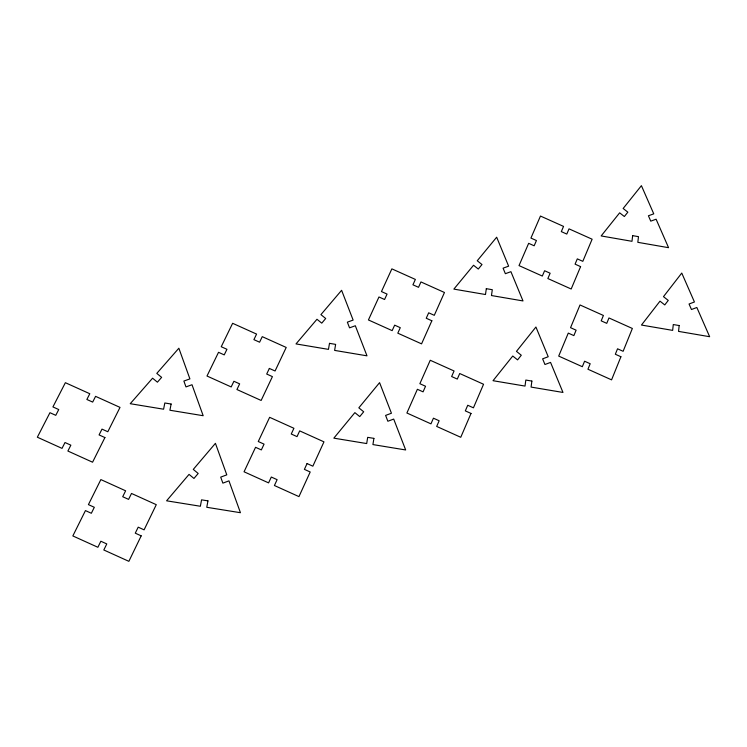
<?xml version="1.0" encoding="UTF-8"?>
<svg xmlns="http://www.w3.org/2000/svg" width="747" height="747" viewBox="0 0 747 747"><rect width="100%" height="100%" fill="white"/><g stroke="black" fill="none" stroke-linecap="round" stroke-linejoin="round"><path stroke-width="1.12" d="M679.172 325.552L678.556 331.388L709.65 336.71L696.848 307.493L691.47 309.519L689.051 304.001L694.43 301.984L681.759 273.066L663.476 296.652L668.257 300.415L664.765 304.925L659.993 301.153L641.468 325.048L672.655 330.379L673.28 324.543L679.172 325.552M632.644 235.641L631.99 241.309L601.158 235.94L619.655 212.83L624.361 216.527L627.844 212.167L623.147 208.478L641.412 185.667L653.756 213.847L648.415 215.771L650.758 221.149L656.099 219.216L668.565 247.687L637.826 242.327L638.48 236.659L632.644 235.641M531.873 381.073L531.08 387.086L562.977 392.446L550.558 362.407L544.955 364.508L542.621 358.84L548.214 356.739L535.926 327.018L516.466 351.37L521.285 355.236L517.578 359.886L512.75 356.02L493.029 380.709L525.02 386.078L525.823 380.055L531.873 381.073M486.316 288.678L485.485 294.523L453.868 289.108L473.542 265.25L478.295 269.041L481.992 264.541L477.249 260.759L496.671 237.21L508.632 266.165L503.086 268.173L505.364 273.691L510.92 271.684L523.003 300.938L491.47 295.541L492.301 289.705L486.316 288.678M373.902 438.377L372.921 444.577L405.668 449.965L393.697 419.067L387.861 421.252L385.601 415.416L391.437 413.231L379.579 382.651L358.831 407.825L363.696 411.784L359.737 416.602L354.872 412.633L333.844 438.153L366.693 443.559L367.683 437.35L373.902 438.377M329.492 343.349L328.465 349.372L296.008 343.919L316.971 319.268L321.761 323.152L325.701 318.502L320.921 314.627L341.603 290.303L353.135 320.08L347.355 322.162L349.549 327.84L355.329 325.757L366.982 355.833L334.619 350.399L335.627 344.386L329.492 343.349M207.955 500.873L206.77 507.288L240.441 512.713L228.955 480.853L222.867 483.141L220.701 477.128L226.789 474.849L215.425 443.335L193.277 469.405L198.188 473.467L193.959 478.453L189.047 474.382L166.59 500.807L200.373 506.251L201.569 499.846L207.955 500.873M171.128 404.034L169.914 410.243L203.175 415.715L192.007 384.733L185.975 386.909L183.874 381.054L189.906 378.888L178.86 348.223L156.795 373.388L161.632 377.366L157.421 382.184L152.584 378.197L130.23 403.707L163.593 409.207L164.816 402.988L171.128 404.034M620.916 356.749L611.569 379.859L587.936 369.223L590.186 363.742L584.584 361.221L582.324 366.702L558.7 356.086L568.28 333.106L573.864 335.608L576.114 330.183L570.549 327.681L580.017 304.963L603.408 315.467L601.195 320.846L606.751 323.348L608.964 317.961L632.364 328.465L623.119 351.305L617.545 348.793L615.332 354.246L620.916 356.749M580.596 266.623L571.184 289.005L547.859 278.538L550.128 273.225L544.6 270.741L542.322 276.054L519.016 265.596L528.661 243.326L534.161 245.791L536.43 240.534L530.93 238.069L540.464 216.051L563.546 226.397L561.314 231.617L566.796 234.072L569.027 228.853L592.119 239.208L582.809 261.338L577.31 258.873L575.078 264.149L580.596 266.623M471.012 413.446L460.759 437.284L436.678 426.425L439.143 420.766L433.437 418.189L430.963 423.857L406.891 413.007L417.386 389.29L423.073 391.848L425.547 386.255L419.87 383.697L430.244 360.259L454.064 370.979L451.636 376.535L457.295 379.084L459.722 373.528L483.552 384.257L473.43 407.825L467.743 405.257L465.316 410.878L471.012 413.446M431.859 320.771L421.56 343.863L397.806 333.171L400.28 327.681L394.659 325.15L392.166 330.632L368.43 319.949L378.962 296.979L384.574 299.5L387.058 294.085L381.456 291.563L391.867 268.864L415.369 279.425L412.932 284.803L418.516 287.315L420.953 281.936L444.465 292.497L434.287 315.327L428.685 312.806L426.248 318.25L431.859 320.771M307.064 463.56L304.402 469.368L310.201 471.992L298.959 496.615L274.41 485.513L277.118 479.667L271.301 477.034L268.584 482.879L244.054 471.787L255.558 447.304L261.347 449.918L264.055 444.138L258.266 441.524L269.639 417.321L293.916 428.283L291.255 434.016L297.026 436.622L299.678 430.879L323.965 441.85L312.853 466.184L307.064 463.56M269.359 368.43L266.698 374.042L272.412 376.628L261.142 400.457L236.93 389.532L239.647 383.865L233.904 381.278L231.187 386.937L206.994 376.021L218.526 352.313L224.231 354.89L226.948 349.297L221.243 346.729L232.634 323.302L256.576 334.086L253.905 339.642L259.601 342.21L262.253 336.654L286.213 347.448L275.073 370.998L269.359 368.43M141.192 535.851L128.867 561.333L103.814 549.979L106.784 543.928L100.845 541.23L97.876 547.28L72.842 535.935L85.447 510.593L91.349 513.273L94.318 507.288L88.417 504.617L100.864 479.583L125.627 490.798L122.713 496.727L128.596 499.388L131.5 493.459L156.282 504.673L144.096 529.847L138.195 527.167L135.272 533.171L141.192 535.851M104.916 437.555L92.572 462.206L67.884 451.029L70.853 445.175L64.998 442.523L62.029 448.377L37.35 437.21L49.946 412.699L55.773 415.332L58.742 409.552L52.925 406.919L65.372 382.697L89.789 393.734L86.867 399.477L92.675 402.091L95.579 396.349L120.015 407.395L107.82 431.747L101.994 429.114L99.08 434.922L104.916 437.555"/></g></svg>
